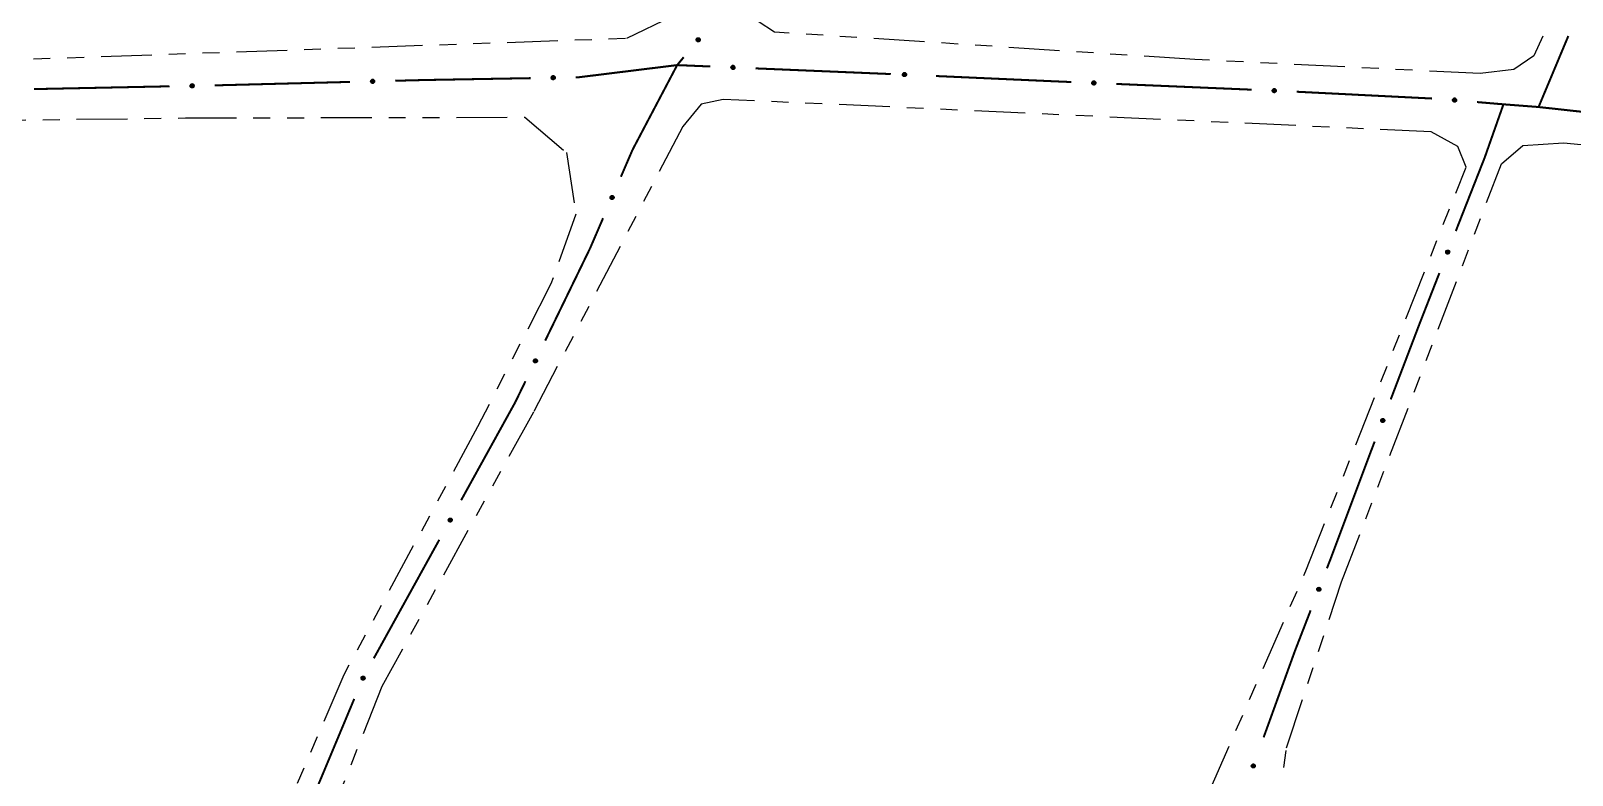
# Model space of a CAD drawing. Extents: x 203665 to 205970, y 4870865 to 4873745.
# Drawn here: x 203977.3 to 204113.9, y 4872410 to 4872476 of the extents above; entities that cross this region are included whole.
import ezdxf

# ---------------------------------------------------------------- set-up
doc = ezdxf.new("R2010")
doc.units = 0
doc.header["$LTSCALE"] = 1.5
doc.header["$MEASUREMENT"] = 0
doc.linetypes.add('TRACO_25', pattern=[8, 3, -1, 1, -1, 1, -1])
doc.layers.add('SV-EIXO-RUA-N-PAV', color=6, linetype='CONTINUOUS')
doc.layers.add('SV-RUA-NAO-PAV', color=7, linetype='CONTINUOUS')

msp = doc.modelspace()

# ---------------------------------------------------------------- linework, layer by layer
at = {"layer": 'SV-EIXO-RUA-N-PAV'}
for points in [[(204036.627494, 4872475.229357), (204036.632852, 4872475.180742), (204036.627516, 4872475.137866), (204036.612772, 4872475.103385), (204036.591798, 4872475.076313), (204036.567222, 4872475.051033), (204036.536821, 4872475.031013), (204036.498157, 4872475.016266), (204036.449428, 4872475.010549), (204036.405864, 4872475.018903), (204036.371286, 4872475.031548), (204036.341798, 4872475.051793), (204036.31764, 4872475.076079), (204036.297888, 4872475.108346), (204036.283327, 4872475.147674), (204036.278764, 4872475.196812), (204036.284284, 4872475.238811), (204036.29942, 4872475.271788), (204036.31996, 4872475.301305), (204036.34536, 4872475.326813), (204036.375316, 4872475.346293), (204036.41494, 4872475.360883), (204036.463498, 4872475.364744), (204036.505451, 4872475.359717), (204036.538631, 4872475.345047), (204036.567236, 4872475.324171), (204036.592891, 4872475.29983), (204036.614288, 4872475.270107), (204036.627494, 4872475.229357)], [(204007.760494, 4872471.396127), (204007.727312, 4872471.360197), (204007.691446, 4872471.336103), (204007.655747, 4872471.324617), (204007.621555, 4872471.322693), (204007.586354, 4872471.324664), (204007.551301, 4872471.334481), (204007.514811, 4872471.353995), (204007.478535, 4872471.387029), (204007.456267, 4872471.425393), (204007.443134, 4872471.459789), (204007.439075, 4872471.495326), (204007.441563, 4872471.529491), (204007.452965, 4872471.565564), (204007.473101, 4872471.602351), (204007.507201, 4872471.638024), (204007.542525, 4872471.661404), (204007.577346, 4872471.671607), (204007.613099, 4872471.675462), (204007.649013, 4872471.673019), (204007.683366, 4872471.663183), (204007.720368, 4872471.642842), (204007.755131, 4872471.608719), (204007.778852, 4872471.573754), (204007.789541, 4872471.539085), (204007.792544, 4872471.503801), (204007.790996, 4872471.46847), (204007.782594, 4872471.432823), (204007.760494, 4872471.396127)], [(204023.756385, 4872471.712294), (204023.722916, 4872471.676631), (204023.686858, 4872471.652825), (204023.651069, 4872471.641626), (204023.616862, 4872471.639975), (204023.581678, 4872471.642228), (204023.546705, 4872471.652326), (204023.510372, 4872471.672132), (204023.474362, 4872471.705456), (204023.452402, 4872471.743996), (204023.439545, 4872471.778496), (204023.435771, 4872471.814065), (204023.438532, 4872471.848209), (204023.450223, 4872471.88419), (204023.470654, 4872471.920814), (204023.505038, 4872471.956212), (204023.540548, 4872471.979309), (204023.57545, 4872471.989233), (204023.611233, 4872471.992801), (204023.647126, 4872471.99007), (204023.681399, 4872471.97996), (204023.718236, 4872471.959323), (204023.752725, 4872471.924922), (204023.776165, 4872471.889768), (204023.786576, 4872471.855015), (204023.789296, 4872471.819708), (204023.787465, 4872471.78439), (204023.778778, 4872471.748812), (204023.756385, 4872471.712294)], [(204039.678342, 4872472.619125), (204039.642813, 4872472.585513), (204039.605404, 4872472.563891), (204039.569013, 4872472.554838), (204039.534769, 4872472.555222), (204039.49978, 4872472.559562), (204039.465469, 4872472.57172), (204039.430377, 4872472.593649), (204039.39641, 4872472.629053), (204039.376779, 4872472.66883), (204039.365994, 4872472.704033), (204039.364339, 4872472.739763), (204039.369124, 4872472.773683), (204039.382932, 4872472.808905), (204039.405502, 4872472.844251), (204039.441929, 4872472.877544), (204039.478748, 4872472.89849), (204039.514178, 4872472.906323), (204039.550109, 4872472.907759), (204039.585777, 4872472.902901), (204039.619389, 4872472.890772), (204039.654935, 4872472.867983), (204039.687319, 4872472.831595), (204039.70863, 4872472.79511), (204039.716958, 4872472.7598), (204039.717576, 4872472.724394), (204039.71365, 4872472.689247), (204039.702864, 4872472.654248), (204039.678342, 4872472.619125)], [(204054.871538, 4872471.982162), (204054.836009, 4872471.94855), (204054.7986, 4872471.926928), (204054.762209, 4872471.917875), (204054.727965, 4872471.918259), (204054.692976, 4872471.922599), (204054.658665, 4872471.934757), (204054.623573, 4872471.956686), (204054.589606, 4872471.99209), (204054.569975, 4872472.031867), (204054.55919, 4872472.067069), (204054.557536, 4872472.1028), (204054.562321, 4872472.136719), (204054.576128, 4872472.171942), (204054.598698, 4872472.207288), (204054.635125, 4872472.240581), (204054.671945, 4872472.261527), (204054.707374, 4872472.26936), (204054.743306, 4872472.270796), (204054.778973, 4872472.265938), (204054.812585, 4872472.253809), (204054.848131, 4872472.23102), (204054.880516, 4872472.194632), (204054.901826, 4872472.158147), (204054.910154, 4872472.122837), (204054.910772, 4872472.087431), (204054.906846, 4872472.052284), (204054.896061, 4872472.017285), (204054.871538, 4872471.982162)], [(203991.76497, 4872470.995824), (203991.731608, 4872470.960061), (203991.695622, 4872470.936147), (203991.659866, 4872470.92484), (203991.625665, 4872470.923087), (203991.590474, 4872470.925235), (203991.555471, 4872470.935228), (203991.519079, 4872470.954924), (203991.482969, 4872470.988139), (203991.460894, 4872471.026614), (203991.447933, 4872471.061075), (203991.444052, 4872471.096633), (203991.446711, 4872471.130785), (203991.458293, 4872471.1668), (203991.478614, 4872471.203485), (203991.512892, 4872471.238987), (203991.548332, 4872471.26219), (203991.583204, 4872471.272219), (203991.618976, 4872471.275894), (203991.654877, 4872471.273271), (203991.68918, 4872471.263264), (203991.72608, 4872471.242738), (203991.760671, 4872471.208441), (203991.784217, 4872471.173357), (203991.794733, 4872471.138636), (203991.797559, 4872471.103337), (203991.795834, 4872471.068014), (203991.787253, 4872471.03241), (203991.76497, 4872470.995824)], [(204071.648553, 4872471.240605), (204071.613008, 4872471.207011), (204071.575588, 4872471.185408), (204071.539193, 4872471.176372), (204071.504949, 4872471.176774), (204071.469962, 4872471.181131), (204071.435657, 4872471.193306), (204071.400576, 4872471.215253), (204071.366627, 4872471.250674), (204071.347016, 4872471.290461), (204071.336248, 4872471.325669), (204071.334611, 4872471.3614), (204071.339413, 4872471.395317), (204071.353238, 4872471.430533), (204071.375826, 4872471.465867), (204071.412269, 4872471.499142), (204071.4491, 4872471.52007), (204071.484533, 4872471.527885), (204071.520465, 4872471.529303), (204071.55613, 4872471.524427), (204071.589736, 4872471.512282), (204071.625271, 4872471.489475), (204071.657637, 4872471.453071), (204071.678929, 4872471.416575), (204071.68724, 4872471.381261), (204071.68784, 4872471.345854), (204071.683897, 4872471.31071), (204071.673094, 4872471.275716), (204071.648553, 4872471.240605)], [(204087.634174, 4872470.562425), (204087.598628, 4872470.528831), (204087.561209, 4872470.507228), (204087.524813, 4872470.498193), (204087.49057, 4872470.498594), (204087.455583, 4872470.502951), (204087.421278, 4872470.515126), (204087.386197, 4872470.537073), (204087.352248, 4872470.572494), (204087.332636, 4872470.612281), (204087.321869, 4872470.647489), (204087.320232, 4872470.68322), (204087.325034, 4872470.717137), (204087.338859, 4872470.752353), (204087.361447, 4872470.787687), (204087.39789, 4872470.820962), (204087.43472, 4872470.84189), (204087.470153, 4872470.849705), (204087.506086, 4872470.851124), (204087.541751, 4872470.846247), (204087.575357, 4872470.834102), (204087.610892, 4872470.811295), (204087.643258, 4872470.774891), (204087.66455, 4872470.738396), (204087.672861, 4872470.703082), (204087.673461, 4872470.667674), (204087.669517, 4872470.63253), (204087.658714, 4872470.597536), (204087.634174, 4872470.562425)], [(204103.606085, 4872469.71232), (204103.569143, 4872469.680267), (204103.53084, 4872469.660273), (204103.494093, 4872469.652792), (204103.459898, 4872469.654649), (204103.425128, 4872469.660488), (204103.391371, 4872469.67411), (204103.357254, 4872469.697527), (204103.32484, 4872469.734359), (204103.306938, 4872469.774943), (204103.297676, 4872469.810577), (204103.297559, 4872469.846345), (204103.303797, 4872469.880028), (204103.319106, 4872469.914624), (204103.343175, 4872469.948967), (204103.380999, 4872469.980663), (204103.418686, 4872470.000007), (204103.454419, 4872470.00631), (204103.490379, 4872470.0062), (204103.525805, 4872469.999813), (204103.558864, 4872469.986251), (204103.593398, 4872469.961955), (204103.624188, 4872469.924208), (204103.64391, 4872469.886841), (204103.650713, 4872469.851205), (204103.649808, 4872469.815805), (204103.644375, 4872469.78086), (204103.632095, 4872469.746357), (204103.606085, 4872469.71232)], [(204028.980032, 4872461.29633), (204028.998754, 4872461.251147), (204029.005605, 4872461.208485), (204029.001078, 4872461.171259), (204028.9885, 4872461.139407), (204028.971962, 4872461.108269), (204028.948362, 4872461.080554), (204028.915355, 4872461.055597), (204028.870162, 4872461.036498), (204028.825999, 4872461.032352), (204028.789265, 4872461.034837), (204028.755296, 4872461.04604), (204028.725316, 4872461.062613), (204028.697339, 4872461.088079), (204028.672373, 4872461.121776), (204028.654268, 4872461.167684), (204028.647838, 4872461.209554), (204028.653163, 4872461.245446), (204028.664642, 4872461.279525), (204028.681907, 4872461.311111), (204028.70523, 4872461.338183), (204028.739202, 4872461.363258), (204028.78475, 4872461.380527), (204028.826437, 4872461.387417), (204028.862394, 4872461.382598), (204028.895691, 4872461.370542), (204028.927123, 4872461.354334), (204028.95597, 4872461.331771), (204028.980032, 4872461.29633)], [(204103.010073, 4872456.4652), (204103.030322, 4872456.42068), (204103.038621, 4872456.378277), (204103.035364, 4872456.340918), (204103.023878, 4872456.308656), (204103.008409, 4872456.276974), (204102.985766, 4872456.248472), (204102.953628, 4872456.222405), (204102.909111, 4872456.201779), (204102.865114, 4872456.196132), (204102.828317, 4872456.197366), (204102.793986, 4872456.207407), (204102.76346, 4872456.222949), (204102.734632, 4872456.247449), (204102.708534, 4872456.280276), (204102.688877, 4872456.325541), (204102.681026, 4872456.367168), (204102.685125, 4872456.40322), (204102.695437, 4872456.43767), (204102.711617, 4872456.469826), (204102.734005, 4872456.497676), (204102.767104, 4872456.523893), (204102.812038, 4872456.542702), (204102.853467, 4872456.551007), (204102.889567, 4872456.547415), (204102.923255, 4872456.536499), (204102.955221, 4872456.52137), (204102.984819, 4872456.499802), (204103.010073, 4872456.4652)], [(204022.194063, 4872446.805072), (204022.210709, 4872446.759083), (204022.215612, 4872446.716155), (204022.209395, 4872446.679173), (204022.19538, 4872446.647926), (204022.177442, 4872446.617573), (204022.152605, 4872446.590962), (204022.118496, 4872446.567532), (204022.07248, 4872446.55051), (204022.028174, 4872446.548379), (204021.991592, 4872446.552534), (204021.958167, 4872446.565272), (204021.928974, 4872446.583192), (204021.902184, 4872446.609905), (204021.878778, 4872446.644703), (204021.862782, 4872446.691388), (204021.858264, 4872446.733507), (204021.865217, 4872446.769119), (204021.878235, 4872446.80264), (204021.89692, 4872446.833408), (204021.921451, 4872446.85939), (204021.95653, 4872446.882893), (204022.002817, 4872446.898071), (204022.044774, 4872446.903056), (204022.080474, 4872446.896606), (204022.113188, 4872446.883046), (204022.14385, 4872446.865425), (204022.17164, 4872446.841571), (204022.194063, 4872446.805072)], [(204097.257551, 4872441.53627), (204097.278187, 4872441.491928), (204097.286856, 4872441.449599), (204097.283925, 4872441.412214), (204097.272721, 4872441.379852), (204097.257529, 4872441.348036), (204097.235135, 4872441.319338), (204097.203226, 4872441.292992), (204097.158891, 4872441.271978), (204097.114945, 4872441.265948), (204097.078138, 4872441.26686), (204097.043721, 4872441.276601), (204097.013061, 4872441.291876), (204096.98402, 4872441.316123), (204096.957636, 4872441.348721), (204096.937585, 4872441.393814), (204096.929371, 4872441.43537), (204096.933156, 4872441.471457), (204096.943167, 4872441.505996), (204096.959066, 4872441.538292), (204096.98121, 4872441.566336), (204097.014079, 4872441.592841), (204097.058847, 4872441.612041), (204097.100202, 4872441.620707), (204097.136332, 4872441.61743), (204097.170114, 4872441.606808), (204097.20221, 4872441.591959), (204097.231996, 4872441.57065), (204097.257551, 4872441.53627)], [(204014.653274, 4872432.691792), (204014.667496, 4872432.644997), (204014.67015, 4872432.60187), (204014.662011, 4872432.565264), (204014.646384, 4872432.534791), (204014.626885, 4872432.505417), (204014.600693, 4872432.480138), (204014.565407, 4872432.458521), (204014.518565, 4872432.443925), (204014.474208, 4872432.44411), (204014.437893, 4872432.450169), (204014.405179, 4872432.464635), (204014.376961, 4872432.484054), (204014.351602, 4872432.51213), (204014.330045, 4872432.548103), (204014.316508, 4872432.595559), (204014.314196, 4872432.637856), (204014.322998, 4872432.673057), (204014.337749, 4872432.705853), (204014.358015, 4872432.735603), (204014.383869, 4872432.760269), (204014.420127, 4872432.781909), (204014.467143, 4872432.794649), (204014.509303, 4872432.797437), (204014.544618, 4872432.789131), (204014.576579, 4872432.773882), (204014.606279, 4872432.754684), (204014.632786, 4872432.729412), (204014.653274, 4872432.691792)], [(204091.597073, 4872426.570523), (204091.617472, 4872426.526072), (204091.625914, 4872426.483697), (204091.622783, 4872426.446327), (204091.611405, 4872426.414027), (204091.596044, 4872426.382292), (204091.573497, 4872426.353714), (204091.541447, 4872426.327539), (204091.497, 4872426.306764), (204091.453022, 4872426.300968), (204091.416221, 4872426.302078), (204091.381857, 4872426.312003), (204091.351278, 4872426.327442), (204091.322368, 4872426.351844), (204091.296159, 4872426.384583), (204091.27635, 4872426.429782), (204091.268358, 4872426.471382), (204091.272336, 4872426.507448), (204091.282532, 4872426.541933), (204091.298604, 4872426.574143), (204091.320898, 4872426.602068), (204091.353908, 4872426.628397), (204091.398779, 4872426.647358), (204091.440179, 4872426.655802), (204091.476291, 4872426.652331), (204091.510015, 4872426.641529), (204091.542032, 4872426.626508), (204091.571703, 4872426.605039), (204091.597073, 4872426.570523)], [(204006.913828, 4872418.701075), (204006.933032, 4872418.656095), (204006.94034, 4872418.613509), (204006.936211, 4872418.576237), (204006.923975, 4872418.544251), (204006.907771, 4872418.512939), (204006.884469, 4872418.484973), (204006.851731, 4872418.459664), (204006.806745, 4872418.440082), (204006.762628, 4872418.435464), (204006.72587, 4872418.437556), (204006.691783, 4872418.448395), (204006.661628, 4872418.464646), (204006.63338, 4872418.489811), (204006.608055, 4872418.523239), (204006.58946, 4872418.56895), (204006.582582, 4872418.610749), (204006.587522, 4872418.646696), (204006.598636, 4872418.680896), (204006.615562, 4872418.712666), (204006.638594, 4872418.739985), (204006.672296, 4872418.765423), (204006.717656, 4872418.783178), (204006.759267, 4872418.790514), (204006.795274, 4872418.78608), (204006.828698, 4872418.77438), (204006.860302, 4872418.75851), (204006.889388, 4872418.736256), (204006.913828, 4872418.701075)], [(204085.781389, 4872410.925359), (204085.805854, 4872410.883009), (204085.818221, 4872410.841609), (204085.818597, 4872410.80411), (204085.810288, 4872410.770887), (204085.797961, 4872410.737856), (204085.778184, 4872410.707295), (204085.748722, 4872410.678239), (204085.706411, 4872410.653399), (204085.663168, 4872410.643517), (204085.626425, 4872410.641182), (204085.591283, 4872410.64785), (204085.559395, 4872410.660364), (204085.52833, 4872410.681956), (204085.499175, 4872410.712101), (204085.475227, 4872410.75525), (204085.463382, 4872410.795921), (204085.46397, 4872410.832201), (204085.470898, 4872410.867488), (204085.483888, 4872410.90106), (204085.503474, 4872410.930946), (204085.533878, 4872410.960246), (204085.576779, 4872410.983318), (204085.617209, 4872410.995596), (204085.653487, 4872410.995517), (204085.688074, 4872410.987914), (204085.721354, 4872410.975953), (204085.752902, 4872410.957352), (204085.781389, 4872410.925359)]]:
    msp.add_lwpolyline(points, close=True, dxfattribs=at)
for points in [[(204036.375316, 4872475.346293), (204036.278764, 4872475.196812)], [(204036.41494, 4872475.360883), (204036.283327, 4872475.147674)], [(204036.34536, 4872475.326813), (204036.284284, 4872475.238811)], [(204036.358066, 4872475.332801), (204036.285229, 4872475.223072)], [(204036.393459, 4872475.347826), (204036.285624, 4872475.178522)], [(204036.437955, 4872475.358878), (204036.29215, 4872475.130684)], [(204036.463498, 4872475.364744), (204036.297888, 4872475.108346)], [(204036.482321, 4872475.361194), (204036.309965, 4872475.096528)], [(204036.505451, 4872475.359717), (204036.31764, 4872475.076079)], [(204036.519239, 4872475.350194), (204036.331253, 4872475.066583)], [(204036.538631, 4872475.345047), (204036.341798, 4872475.051793)], [(204036.550947, 4872475.33288), (204036.355645, 4872475.04469)], [(204036.567236, 4872475.324171), (204036.371286, 4872475.031548)], [(204036.578498, 4872475.308382), (204036.393116, 4872475.027928)], [(204036.592891, 4872475.29983), (204036.405864, 4872475.018903)], [(204036.60047, 4872475.28141), (204036.430903, 4872475.017981)], [(204036.614288, 4872475.270107), (204036.449428, 4872475.010549)], [(204036.618969, 4872475.250228), (204036.474584, 4872475.017324)], [(204036.627494, 4872475.229357), (204036.498157, 4872475.016266)], [(204036.629336, 4872475.202758), (204036.52187, 4872475.029612)], [(204036.632852, 4872475.180742), (204036.536821, 4872475.031013)], [(204036.629915, 4872475.156287), (204036.556894, 4872475.048479)], [(204036.627516, 4872475.137866), (204036.567222, 4872475.051033)], [(204007.778852, 4872471.573754), (204007.441563, 4872471.529491)], [(204007.780708, 4872471.5571), (204007.443323, 4872471.512987)], [(204007.764796, 4872471.592182), (204007.451965, 4872471.548697)], [(204007.755131, 4872471.608719), (204007.452965, 4872471.565564)], [(204007.73395, 4872471.624153), (204007.466063, 4872471.584547)], [(204007.720368, 4872471.642842), (204007.473101, 4872471.602351)], [(204007.696422, 4872471.650493), (204007.497895, 4872471.62085)], [(204007.683366, 4872471.663183), (204007.507201, 4872471.638024)], [(204007.661867, 4872471.667355), (204007.531264, 4872471.650367)], [(204007.649013, 4872471.673019), (204007.542525, 4872471.661404)], [(204023.786576, 4872471.855015), (204023.435771, 4872471.814065)], [(204023.776165, 4872471.889768), (204023.438532, 4872471.848209)], [(204023.785331, 4872471.837747), (204023.43937, 4872471.798924)], [(204023.789296, 4872471.819708), (204023.439545, 4872471.778496)], [(204023.777887, 4872471.8731), (204023.44016, 4872471.831692)], [(204023.762258, 4872471.908309), (204023.449088, 4872471.867331)], [(204023.752725, 4872471.924922), (204023.450223, 4872471.88419)], [(204023.784613, 4872471.800887), (204023.450979, 4872471.759551)], [(204023.787465, 4872471.78439), (204023.452402, 4872471.743996)], [(204023.731668, 4872471.940526), (204023.463473, 4872471.903067)], [(204023.77839, 4872471.76666), (204023.467973, 4872471.724366)], [(204023.718236, 4872471.959323), (204023.470654, 4872471.920814)], [(204023.778778, 4872471.748812), (204023.474362, 4872471.705456)], [(204023.694353, 4872471.967166), (204023.495594, 4872471.939113)], [(204023.76671, 4872471.732336), (204023.495858, 4872471.690737)], [(204023.681399, 4872471.97996), (204023.505038, 4872471.956212)], [(204023.756385, 4872471.712294), (204023.510372, 4872471.672132)], [(204023.659934, 4872471.984303), (204023.529199, 4872471.968362)], [(204023.737365, 4872471.693609), (204023.535925, 4872471.66278)], [(204023.647126, 4872471.99007), (204023.540548, 4872471.979309)], [(204023.722916, 4872471.676631), (204023.546705, 4872471.652326)], [(204023.702419, 4872471.662972), (204023.573025, 4872471.648419)], [(204023.686858, 4872471.652825), (204023.581678, 4872471.642228)], [(204039.716958, 4872472.7598), (204039.364339, 4872472.739763)], [(204039.717576, 4872472.724394), (204039.365994, 4872472.704033)], [(204039.714689, 4872472.742637), (204039.367033, 4872472.724435)], [(204039.70863, 4872472.79511), (204039.369124, 4872472.773683)], [(204039.709359, 4872472.778369), (204039.369768, 4872472.757098)], [(204039.711783, 4872472.705884), (204039.376282, 4872472.684441)], [(204039.71365, 4872472.689247), (204039.376779, 4872472.66883)], [(204039.695848, 4872472.814444), (204039.380797, 4872472.792144)], [(204039.687319, 4872472.831595), (204039.382932, 4872472.808905)], [(204039.703537, 4872472.672087), (204039.391156, 4872472.648309)], [(204039.702864, 4872472.654248), (204039.39641, 4872472.629053)], [(204039.667227, 4872472.848422), (204039.39728, 4872472.826962)], [(204039.654935, 4872472.867983), (204039.405502, 4872472.844251)], [(204039.689838, 4872472.638518), (204039.416994, 4872472.613083)], [(204039.678342, 4872472.619125), (204039.430377, 4872472.593649)], [(204039.63156, 4872472.877231), (204039.431486, 4872472.861036)], [(204039.619389, 4872472.890772), (204039.441929, 4872472.877544)], [(204039.658245, 4872472.601603), (204039.45533, 4872472.582795)], [(204039.642813, 4872472.585513), (204039.465469, 4872472.57172)], [(204039.59822, 4872472.896383), (204039.466769, 4872472.888237)], [(204039.585777, 4872472.902901), (204039.478748, 4872472.89849)], [(204039.621541, 4872472.573096), (204039.491511, 4872472.566256)], [(204039.605404, 4872472.563891), (204039.49978, 4872472.559562)], [(204054.910154, 4872472.122837), (204054.557536, 4872472.1028)], [(204054.910772, 4872472.087431), (204054.55919, 4872472.067069)], [(204054.907886, 4872472.105674), (204054.560229, 4872472.087472)], [(204054.901826, 4872472.158147), (204054.562321, 4872472.136719)], [(204054.902555, 4872472.141406), (204054.562964, 4872472.120135)], [(204054.904979, 4872472.068921), (204054.569478, 4872472.047478)], [(204054.906846, 4872472.052284), (204054.569975, 4872472.031867)], [(204054.889044, 4872472.177481), (204054.573994, 4872472.155181)], [(204054.880516, 4872472.194632), (204054.576128, 4872472.171942)], [(204054.896733, 4872472.035124), (204054.584352, 4872472.011346)], [(204054.896061, 4872472.017285), (204054.589606, 4872471.99209)], [(204054.860423, 4872472.211459), (204054.590476, 4872472.189999)], [(204054.848131, 4872472.23102), (204054.598698, 4872472.207288)], [(204054.883035, 4872472.001555), (204054.61019, 4872471.97612)], [(204054.871538, 4872471.982162), (204054.623573, 4872471.956686)], [(204054.824756, 4872472.240268), (204054.624682, 4872472.224073)], [(204054.812585, 4872472.253809), (204054.635125, 4872472.240581)], [(204054.851441, 4872471.96464), (204054.648526, 4872471.945832)], [(204054.836009, 4872471.94855), (204054.658665, 4872471.934757)], [(204054.791416, 4872472.25942), (204054.659966, 4872472.251274)], [(204054.778973, 4872472.265938), (204054.671945, 4872472.261527)], [(204054.814737, 4872471.936133), (204054.684707, 4872471.929292)], [(204054.7986, 4872471.926928), (204054.692976, 4872471.922599)], [(203991.794733, 4872471.138636), (203991.444052, 4872471.096633)], [(203991.784217, 4872471.173357), (203991.446711, 4872471.130785)], [(203991.793539, 4872471.121364), (203991.447697, 4872471.081502)], [(203991.797559, 4872471.103337), (203991.447933, 4872471.061075)], [(203991.785989, 4872471.156694), (203991.448388, 4872471.114272)], [(203991.770254, 4872471.191856), (203991.457209, 4872471.149938)], [(203991.760671, 4872471.208441), (203991.458293, 4872471.1668)], [(203991.792932, 4872471.084502), (203991.459423, 4872471.042164)], [(203991.795834, 4872471.068014), (203991.460894, 4872471.026614)], [(203991.739568, 4872471.223981), (203991.471487, 4872471.185717)], [(203991.786812, 4872471.050256), (203991.476523, 4872471.00703)], [(203991.72608, 4872471.242738), (203991.478614, 4872471.203485)], [(203991.787253, 4872471.03241), (203991.482969, 4872470.988139)], [(203991.702173, 4872471.250509), (203991.503499, 4872471.22186)], [(203991.775234, 4872471.015898), (203991.504509, 4872470.973485)], [(203991.68918, 4872471.263264), (203991.512892, 4872471.238987)], [(203991.76497, 4872470.995824), (203991.519079, 4872470.954924)], [(203991.667703, 4872471.267543), (203991.537017, 4872471.25121)], [(203991.746006, 4872470.977083), (203991.54466, 4872470.945649)], [(203991.654877, 4872471.273271), (203991.548332, 4872471.26219)], [(203991.731608, 4872470.960061), (203991.555471, 4872470.935228)], [(203991.711153, 4872470.946341), (203991.581803, 4872470.931399)], [(203991.695622, 4872470.936147), (203991.590474, 4872470.925235)], [(204007.789541, 4872471.539085), (204007.439075, 4872471.495326)], [(204007.788434, 4872471.521808), (204007.442796, 4872471.480215)], [(204007.792544, 4872471.503801), (204007.443134, 4872471.459789)], [(204007.788012, 4872471.484943), (204007.454719, 4872471.440935)], [(204007.790996, 4872471.46847), (204007.456267, 4872471.425393)], [(204007.782063, 4872471.450667), (204007.471995, 4872471.405888)], [(204007.782594, 4872471.432823), (204007.478535, 4872471.387029)], [(204007.770658, 4872471.416251), (204007.500148, 4872471.372483)], [(204007.760494, 4872471.396127), (204007.514811, 4872471.353995)], [(204007.741624, 4872471.37729), (204007.540438, 4872471.344848)], [(204007.727312, 4872471.360197), (204007.551301, 4872471.334481)], [(204007.706925, 4872471.346374), (204007.577652, 4872471.330785)], [(204007.691446, 4872471.336103), (204007.586354, 4872471.324664)], [(204071.68724, 4872471.381261), (204071.334611, 4872471.3614)], [(204071.68784, 4872471.345854), (204071.336248, 4872471.325669)], [(204071.684963, 4872471.364099), (204071.337297, 4872471.34607)], [(204071.678929, 4872471.416575), (204071.339413, 4872471.395317)], [(204071.67965, 4872471.399834), (204071.340049, 4872471.378732)], [(204071.682038, 4872471.327348), (204071.346526, 4872471.306072)], [(204071.683897, 4872471.31071), (204071.347016, 4872471.290461)], [(204071.666157, 4872471.435916), (204071.351096, 4872471.413773)], [(204071.657637, 4872471.453071), (204071.353238, 4872471.430533)], [(204071.673775, 4872471.293555), (204071.361382, 4872471.269932)], [(204071.673094, 4872471.275716), (204071.366627, 4872471.250674)], [(204071.637553, 4872471.469907), (204071.367596, 4872471.448582)], [(204071.625271, 4872471.489475), (204071.375826, 4872471.465867)], [(204071.66006, 4872471.259993), (204071.387202, 4872471.234693)], [(204071.648553, 4872471.240605), (204071.400576, 4872471.215253)], [(204071.601901, 4872471.498735), (204071.401818, 4872471.48264)], [(204071.589736, 4872471.512282), (204071.412269, 4872471.499142)], [(204071.628448, 4872471.223093), (204071.425523, 4872471.204387)], [(204071.613008, 4872471.207011), (204071.435657, 4872471.193306)], [(204071.56857, 4872471.517904), (204071.437115, 4872471.509823)], [(204071.55613, 4872471.524427), (204071.4491, 4872471.52007)], [(204071.59173, 4872471.194604), (204071.461696, 4872471.187829)], [(204071.575588, 4872471.185408), (204071.469962, 4872471.181131)], [(204087.672861, 4872470.703082), (204087.320232, 4872470.68322)], [(204087.673461, 4872470.667674), (204087.321869, 4872470.647489)], [(204087.670583, 4872470.685919), (204087.322918, 4872470.667891)], [(204087.66455, 4872470.738396), (204087.325034, 4872470.717137)], [(204087.665271, 4872470.721654), (204087.32567, 4872470.700552)], [(204087.667659, 4872470.649168), (204087.332147, 4872470.627892)], [(204087.669517, 4872470.63253), (204087.332636, 4872470.612281)], [(204087.651778, 4872470.757736), (204087.336716, 4872470.735593)], [(204087.643258, 4872470.774891), (204087.338859, 4872470.752353)], [(204087.659396, 4872470.615375), (204087.347003, 4872470.591753)], [(204087.658714, 4872470.597536), (204087.352248, 4872470.572494)], [(204087.623174, 4872470.791727), (204087.353216, 4872470.770402)], [(204087.610892, 4872470.811295), (204087.361447, 4872470.787687)], [(204087.645681, 4872470.581813), (204087.372823, 4872470.556513)], [(204087.634174, 4872470.562425), (204087.386197, 4872470.537073)], [(204087.587522, 4872470.820555), (204087.387439, 4872470.80446)], [(204087.575357, 4872470.834102), (204087.39789, 4872470.820962)], [(204087.614069, 4872470.544913), (204087.411144, 4872470.526207)], [(204087.598628, 4872470.528831), (204087.421278, 4872470.515126)], [(204087.554191, 4872470.839724), (204087.422736, 4872470.831643)], [(204087.541751, 4872470.846247), (204087.43472, 4872470.84189)], [(204087.57735, 4872470.516424), (204087.447317, 4872470.509649)], [(204087.561209, 4872470.507228), (204087.455583, 4872470.502951)], [(204103.650713, 4872469.851205), (204103.297559, 4872469.846345)], [(204103.649808, 4872469.815805), (204103.297676, 4872469.810577)], [(204103.647708, 4872469.834155), (204103.299591, 4872469.830916)], [(204103.643919, 4872469.870084), (204103.303728, 4872469.86343)], [(204103.64391, 4872469.886841), (204103.303797, 4872469.880028)], [(204103.644375, 4872469.78086), (204103.306938, 4872469.774943)], [(204103.643224, 4872469.797562), (204103.307112, 4872469.790561)], [(204103.631972, 4872469.906706), (204103.316253, 4872469.89797)], [(204103.624188, 4872469.924208), (204103.319106, 4872469.914624)], [(204103.633534, 4872469.76415), (204103.320419, 4872469.753823)], [(204103.632095, 4872469.746357), (204103.32484, 4872469.734359)], [(204103.604837, 4872469.941883), (204103.334218, 4872469.932047)], [(204103.593398, 4872469.961955), (204103.343175, 4872469.948967)], [(204103.618404, 4872469.731201), (204103.344718, 4872469.717518)], [(204103.606085, 4872469.71232), (204103.357254, 4872469.697527)], [(204103.570442, 4872469.972199), (204103.369857, 4872469.96462)], [(204103.558864, 4872469.986251), (204103.380999, 4872469.980663)], [(204103.585253, 4872469.695678), (204103.381717, 4872469.685611)], [(204103.569143, 4872469.680267), (204103.391371, 4872469.67411)], [(204103.537956, 4872469.992767), (204103.406277, 4872469.990279)], [(204103.547358, 4872469.668775), (204103.417154, 4872469.667531)], [(204103.525805, 4872469.999813), (204103.418686, 4872470.000007)], [(204103.53084, 4872469.660273), (204103.425128, 4872469.660488)], [(204028.681907, 4872461.311111), (204028.647838, 4872461.209554)], [(204028.692435, 4872461.32041), (204028.653142, 4872461.194705)], [(204028.70523, 4872461.338183), (204028.654268, 4872461.167684)], [(204028.722222, 4872461.344722), (204028.665963, 4872461.152038)], [(204028.739202, 4872461.363258), (204028.672373, 4872461.121776)], [(204028.761862, 4872461.367761), (204028.68559, 4872461.107926)], [(204028.78475, 4872461.380527), (204028.697339, 4872461.088079)], [(204028.803815, 4872461.382375), (204028.712235, 4872461.080105)], [(204028.826437, 4872461.387417), (204028.725316, 4872461.062613)], [(204028.842336, 4872461.382125), (204028.741039, 4872461.057297)], [(204028.862394, 4872461.382598), (204028.755296, 4872461.04604)], [(204028.877618, 4872461.374355), (204028.770576, 4872461.043087)], [(204028.895691, 4872461.370542), (204028.789265, 4872461.034837)], [(204028.910915, 4872461.358526), (204028.811238, 4872461.037458)], [(204028.927123, 4872461.354334), (204028.825999, 4872461.032352)], [(204028.939545, 4872461.338764), (204028.850299, 4872461.03846)], [(204028.95597, 4872461.331771), (204028.870162, 4872461.036498)], [(204028.966017, 4872461.31399), (204028.892425, 4872461.050028)], [(204028.980032, 4872461.29633), (204028.915355, 4872461.055597)], [(204028.98923, 4872461.271304), (204028.934398, 4872461.075034)], [(204028.998754, 4872461.251147), (204028.948362, 4872461.080554)], [(204029.002764, 4872461.226844), (204028.962758, 4872461.102932)], [(204029.005605, 4872461.208485), (204028.971962, 4872461.108269)], [(204102.789598, 4872456.529165), (204102.722215, 4872456.266884)], [(204102.812038, 4872456.542702), (204102.734632, 4872456.247449)], [(204102.831029, 4872456.545198), (204102.749791, 4872456.239986)], [(204102.853467, 4872456.551007), (204102.76346, 4872456.222949)], [(204102.869537, 4872456.546259), (204102.779355, 4872456.218171)], [(204102.889567, 4872456.547415), (204102.793986, 4872456.207407)], [(204102.905063, 4872456.539694), (204102.809358, 4872456.204975)], [(204102.923255, 4872456.536499), (204102.828317, 4872456.197366)], [(204102.711617, 4872456.469826), (204102.681026, 4872456.367168)], [(204102.721823, 4872456.479477), (204102.686832, 4872456.352508)], [(204102.734005, 4872456.497676), (204102.688877, 4872456.325541)], [(204102.750766, 4872456.504789), (204102.701098, 4872456.310303)], [(204102.767104, 4872456.523893), (204102.708534, 4872456.280276)], [(204102.938879, 4872456.525008), (204102.850188, 4872456.200733)], [(204102.955221, 4872456.52137), (204102.865114, 4872456.196132)], [(204102.968166, 4872456.506232), (204102.889192, 4872456.203064)], [(204102.984819, 4872456.499802), (204102.909111, 4872456.201779)], [(204102.995465, 4872456.482373), (204102.9309, 4872456.21606)], [(204103.010073, 4872456.4652), (204102.953628, 4872456.222405)], [(204103.020117, 4872456.440502), (204102.971997, 4872456.24248)], [(204103.030322, 4872456.42068), (204102.985766, 4872456.248472)], [(204103.035157, 4872456.396529), (204102.999392, 4872456.271327)], [(204103.038621, 4872456.378277), (204103.008409, 4872456.276974)], [(204021.89692, 4872446.833408), (204021.858264, 4872446.733507)], [(204021.921451, 4872446.85939), (204021.862782, 4872446.691388)], [(204021.907861, 4872446.842218), (204021.862887, 4872446.718432)], [(204021.938724, 4872446.865149), (204021.873753, 4872446.675226)], [(204021.95653, 4872446.882893), (204021.878778, 4872446.644703)], [(204021.979371, 4872446.88636), (204021.891351, 4872446.630266)], [(204022.002817, 4872446.898071), (204021.902184, 4872446.609905)], [(204022.021946, 4872446.89905), (204021.916702, 4872446.601261)], [(204022.044774, 4872446.903056), (204021.928974, 4872446.583192)], [(204022.060416, 4872446.897046), (204021.944438, 4872446.577165)], [(204022.080474, 4872446.896606), (204021.958167, 4872446.565272)], [(204022.095308, 4872446.887678), (204021.973298, 4872446.561626)], [(204022.113188, 4872446.883046), (204021.991592, 4872446.552534)], [(204022.127849, 4872446.87035), (204022.013661, 4872446.554151)], [(204022.14385, 4872446.865425), (204022.028174, 4872446.548379)], [(204022.155551, 4872446.849305), (204022.052727, 4872446.553375)], [(204022.17164, 4872446.841571), (204022.07248, 4872446.55051)], [(204022.180867, 4872446.823351), (204022.095336, 4872446.563013)], [(204022.194063, 4872446.805072), (204022.118496, 4872446.567532)], [(204022.202113, 4872446.779653), (204022.138404, 4872446.586083)], [(204022.210709, 4872446.759083), (204022.152605, 4872446.590962)], [(204022.213609, 4872446.734624), (204022.168005, 4872446.612661)], [(204022.215612, 4872446.716155), (204022.177442, 4872446.617573)], [(204096.959066, 4872441.538292), (204096.929371, 4872441.43537)], [(204096.969187, 4872441.548032), (204096.935305, 4872441.420762)], [(204096.98121, 4872441.566336), (204096.937585, 4872441.393814)], [(204096.997908, 4872441.573595), (204096.949939, 4872441.378682)], [(204097.014079, 4872441.592841), (204096.957636, 4872441.348721)], [(204097.036526, 4872441.598308), (204096.971434, 4872441.335449)], [(204097.058847, 4872441.612041), (204096.98402, 4872441.316123)], [(204097.077816, 4872441.614703), (204096.999244, 4872441.308793)], [(204097.100202, 4872441.620707), (204097.013061, 4872441.291876)], [(204097.116313, 4872441.616099), (204097.028997, 4872441.287237)], [(204097.136332, 4872441.61743), (204097.043721, 4872441.276601)], [(204097.151895, 4872441.609845), (204097.059114, 4872441.274304)], [(204097.170114, 4872441.606808), (204097.078138, 4872441.26686)], [(204097.185838, 4872441.595454), (204097.099979, 4872441.270418)], [(204097.20221, 4872441.591959), (204097.114945, 4872441.265948)], [(204097.215287, 4872441.576935), (204097.138961, 4872441.273089)], [(204097.231996, 4872441.57065), (204097.158891, 4872441.271978)], [(204097.242793, 4872441.553314), (204097.180555, 4872441.286448)], [(204097.257551, 4872441.53627), (204097.203226, 4872441.292992)], [(204097.26781, 4872441.51166), (204097.22142, 4872441.313226)], [(204097.278187, 4872441.491928), (204097.235135, 4872441.319338)], [(204097.283233, 4872441.46782), (204097.248562, 4872441.342311)], [(204097.286856, 4872441.449599), (204097.257529, 4872441.348036)], [(204014.358015, 4872432.735603), (204014.314196, 4872432.637856)], [(204014.383869, 4872432.760269), (204014.316508, 4872432.595559)], [(204014.3694, 4872432.74383), (204014.318025, 4872432.622561)], [(204014.401419, 4872432.765118), (204014.32662, 4872432.578846)], [(204014.420127, 4872432.781909), (204014.330045, 4872432.548103)], [(204014.443118, 4872432.784178), (204014.341847, 4872432.533029)], [(204014.467143, 4872432.794649), (204014.351602, 4872432.51213)], [(204014.486297, 4872432.794627), (204014.365649, 4872432.50274)], [(204014.509303, 4872432.797437), (204014.376961, 4872432.484054)], [(204014.52461, 4872432.790618), (204014.39209, 4872432.477229)], [(204014.544618, 4872432.789131), (204014.405179, 4872432.464635)], [(204014.558965, 4872432.779441), (204014.420098, 4872432.460204)], [(204014.576579, 4872432.773882), (204014.437893, 4872432.450169)], [(204014.590558, 4872432.760438), (204014.460016, 4872432.450632)], [(204014.606279, 4872432.754684), (204014.474208, 4872432.44411)], [(204014.617123, 4872432.737975), (204014.498988, 4872432.447817)], [(204014.632786, 4872432.729412), (204014.518565, 4872432.443925)], [(204014.641049, 4872432.710735), (204014.542043, 4872432.455218)], [(204014.653274, 4872432.691792), (204014.565407, 4872432.458521)], [(204014.659985, 4872432.665987), (204014.586256, 4872432.476007)], [(204014.667496, 4872432.644997), (204014.600693, 4872432.480138)], [(204014.669115, 4872432.620419), (204014.617204, 4872432.501004)], [(204014.67015, 4872432.60187), (204014.626885, 4872432.505417)], [(204091.298604, 4872426.574143), (204091.268358, 4872426.471382)], [(204091.308777, 4872426.583829), (204091.274214, 4872426.456742)], [(204091.320898, 4872426.602068), (204091.27635, 4872426.429782)], [(204091.337634, 4872426.609238), (204091.288622, 4872426.414585)], [(204091.353908, 4872426.628397), (204091.296159, 4872426.384583)], [(204091.376384, 4872426.633744), (204091.309885, 4872426.371238)], [(204091.398779, 4872426.647358), (204091.322368, 4872426.351844)], [(204091.417761, 4872426.649917), (204091.337552, 4872426.344433)], [(204091.440179, 4872426.655802), (204091.351278, 4872426.327442)], [(204091.456265, 4872426.651108), (204091.367189, 4872426.322718)], [(204091.476291, 4872426.652331), (204091.381857, 4872426.312003)], [(204091.491813, 4872426.644663), (204091.397237, 4872426.309624)], [(204091.510015, 4872426.641529), (204091.416221, 4872426.302078)], [(204091.525678, 4872426.630091), (204091.43808, 4872426.305519)], [(204091.542032, 4872426.626508), (204091.453022, 4872426.300968)], [(204091.555028, 4872426.611414), (204091.477077, 4872426.307982)], [(204091.571703, 4872426.605039), (204091.497, 4872426.306764)], [(204091.582408, 4872426.587646), (204091.518741, 4872426.321117)], [(204091.597073, 4872426.570523), (204091.541447, 4872426.327539)], [(204091.607201, 4872426.545859), (204091.559749, 4872426.347676)], [(204091.617472, 4872426.526072), (204091.573497, 4872426.353714)], [(204091.622389, 4872426.501937), (204091.587046, 4872426.376615)], [(204091.625914, 4872426.483697), (204091.596044, 4872426.382292)], [(204006.615562, 4872418.712666), (204006.582582, 4872418.610749)], [(204006.62599, 4872418.722076), (204006.588045, 4872418.595958)], [(204006.638594, 4872418.739985), (204006.58946, 4872418.56895)], [(204006.655515, 4872418.746705), (204006.601322, 4872418.553431)], [(204006.672296, 4872418.765423), (204006.608055, 4872418.523239)], [(204006.694906, 4872418.770168), (204006.62142, 4872418.509531)], [(204006.717656, 4872418.783178), (204006.63338, 4872418.489811)], [(204006.7367, 4872418.78523), (204006.648361, 4872418.481997)], [(204006.759267, 4872418.790514), (204006.661628, 4872418.464646)], [(204006.775222, 4872418.785392), (204006.677407, 4872418.459498)], [(204006.795274, 4872418.78608), (204006.691783, 4872418.448395)], [(204006.810586, 4872418.778), (204006.707094, 4872418.445606)], [(204006.828698, 4872418.77438), (204006.72587, 4872418.437556)], [(204006.844049, 4872418.762528), (204006.747814, 4872418.440412)], [(204006.860302, 4872418.75851), (204006.762628, 4872418.435464)], [(204006.87289, 4872418.743074), (204006.786862, 4872418.441832)], [(204006.889388, 4872418.736256), (204006.806745, 4872418.440082)], [(204006.899625, 4872418.718584), (204006.828862, 4872418.45385)], [(204006.913828, 4872418.701075), (204006.851731, 4872418.459664)], [(204006.923293, 4872418.676149), (204006.870565, 4872418.479304)], [(204006.933032, 4872418.656095), (204006.884469, 4872418.484973)], [(204006.937303, 4872418.631837), (204006.898625, 4872418.507504)], [(204006.94034, 4872418.613509), (204006.907771, 4872418.512939)], [(204085.483888, 4872410.90106), (204085.463382, 4872410.795921)], [(204085.493111, 4872410.911654), (204085.47058, 4872410.781893)], [(204085.503474, 4872410.930946), (204085.475227, 4872410.75525)], [(204085.519466, 4872410.93965), (204085.488866, 4872410.741267)], [(204085.533878, 4872410.960246), (204085.499175, 4872410.712101)], [(204085.555755, 4872410.967671), (204085.514089, 4872410.700097)], [(204085.576779, 4872410.983318), (204085.52833, 4872410.681956)], [(204085.595439, 4872410.987642), (204085.54414, 4872410.675996)], [(204085.617209, 4872410.995596), (204085.559395, 4872410.660364)], [(204085.633663, 4872410.992427), (204085.575678, 4872410.657148)], [(204085.653487, 4872410.995517), (204085.591283, 4872410.64785)], [(204085.669658, 4872410.989333), (204085.606818, 4872410.646919)], [(204085.688074, 4872410.987914), (204085.626425, 4872410.641182)], [(204085.704737, 4872410.977991), (204085.647867, 4872410.646651)], [(204085.721354, 4872410.975953), (204085.663168, 4872410.643517)], [(204085.735705, 4872410.962139), (204085.686462, 4872410.652749)], [(204085.752902, 4872410.957352), (204085.706411, 4872410.653399)], [(204085.765186, 4872410.941036), (204085.726716, 4872410.669722)], [(204085.781389, 4872410.925359), (204085.748722, 4872410.678239)], [(204085.793778, 4872410.901749), (204085.765061, 4872410.699998)], [(204085.805854, 4872410.883009), (204085.778184, 4872410.707295)], [(204085.813005, 4872410.859439), (204085.789533, 4872410.731362)], [(204085.818221, 4872410.841609), (204085.797961, 4872410.737856)]]:
    msp.add_lwpolyline(points, dxfattribs=at)
at = {"layer": 'SV-EIXO-RUA-N-PAV', "const_width": 0.18}
for points in [[(204113.550894, 4872475.522062), (204111.233807, 4872469.987524)], [(204034.597957, 4872472.942291), (204026.604585, 4872471.954142)], [(204034.597957, 4872472.942291), (204030.828397, 4872465.786515)], [(204035.178379, 4872473.645832), (204034.597957, 4872472.942291)], [(204035.542909, 4872472.902677), (204034.597957, 4872472.942291)], [(204037.541154, 4872472.818902), (204035.542909, 4872472.902677)], [(204012.191865, 4872471.619506), (204009.613395, 4872471.553602)], [(204012.612488, 4872471.62688), (204012.191865, 4872471.619506)], [(204021.611104, 4872471.784754), (204012.612488, 4872471.62688)], [(204025.833618, 4872471.858835), (204025.610488, 4872471.85492)], [(204026.604585, 4872471.954142), (204025.833618, 4872471.858835)], [(204053.527111, 4872472.148703), (204041.537643, 4872472.651352)], [(204068.135019, 4872471.499841), (204057.523273, 4872471.973582)], [(204068.512364, 4872471.483835), (204068.135019, 4872471.499841)], [(204069.511465, 4872471.441449), (204068.512364, 4872471.483835)], [(203989.619481, 4872471.061842), (203977.622013, 4872470.815316)], [(204005.614701, 4872471.451398), (203993.618619, 4872471.144786)], [(204085.497086, 4872470.763269), (204073.50787, 4872471.271904)], [(204101.477813, 4872469.979438), (204089.492911, 4872470.581192)], [(204107.803801, 4872469.465545), (204105.465052, 4872469.664588)], [(204107.803801, 4872469.465545), (204106.143334, 4872464.749312)], [(204108.454675, 4872469.415479), (204107.803801, 4872469.465545)], [(204110.915078, 4872469.226216), (204108.454675, 4872469.415479)], [(204111.233807, 4872469.987524), (204110.915078, 4872469.226216)], [(204111.444229, 4872469.168139), (204110.915078, 4872469.226216)], [(204117.408413, 4872468.513533), (204111.444229, 4872469.168139)], [(204030.641909, 4872465.432503), (204029.613337, 4872463.044747)], [(204030.828397, 4872465.786515), (204030.641909, 4872465.432503)], [(204106.141914, 4872464.745282), (204103.948259, 4872459.165262)], [(204106.143334, 4872464.749312), (204106.141914, 4872464.745282)], [(204028.030841, 4872459.371097), (204027.239594, 4872457.534272)], [(204103.816983, 4872458.831335), (204103.583501, 4872458.23416)], [(204103.948259, 4872459.165262), (204103.816983, 4872458.831335)], [(204026.887015, 4872456.715786), (204022.906298, 4872448.52285)], [(204027.239594, 4872457.534272), (204026.887015, 4872456.715786)], [(204102.12696, 4872454.508776), (204100.670419, 4872450.783392)], [(204100.360255, 4872449.990087), (204097.815523, 4872443.310166)], [(204100.670419, 4872450.783392), (204100.360255, 4872449.990087)], [(204021.158223, 4872444.92504), (204020.284186, 4872443.126136)], [(204020.247666, 4872443.050973), (204015.454223, 4872434.370041)], [(204020.284186, 4872443.126136), (204020.247666, 4872443.050973)], [(204096.105819, 4872438.822194), (204092.525274, 4872429.274072)], [(204096.391542, 4872439.572215), (204096.105819, 4872438.822194)], [(204013.520688, 4872430.868406), (204007.720083, 4872420.363503)], [(204092.516139, 4872429.249714), (204092.164536, 4872428.341406)], [(204092.525274, 4872429.274072), (204092.516139, 4872429.249714)], [(204090.72056, 4872424.611134), (204089.637577, 4872421.813429)], [(204089.325313, 4872421.006746), (204086.556097, 4872413.357598)], [(204089.637577, 4872421.813429), (204089.325313, 4872421.006746)], [(204005.985293, 4872416.765796), (204002.51333, 4872408.462455)]]:
    msp.add_lwpolyline(points, dxfattribs=at)
at = {"layer": 'SV-RUA-NAO-PAV', "linetype": 'TRACO_25'}
msp.add_polyline3d([(203784.607573, 4872472.554388, 9.747979), (203784.858574, 4872469.914053, 9.757918), (203786.448656, 4872469.533899, 9.807614), (203854.67496, 4872472.069569, 9.668467), (203929.691614, 4872472.984582, 9.091999), (203971.559828, 4872473.281773, 9.569076), (204030.136705, 4872475.328039, 9.022426), (204035.205576, 4872477.747987, 9.042303), (204037.964443, 4872480.418121, 9.131756), (204051.582636, 4872509.830741, 9.459745), (204062.75172, 4872537.173278, 9.9567), (204064.099196, 4872543.623964, 10.036213), (204062.437696, 4872547.71457, 10.066031), (204058.066847, 4872550.385189, 10.115726), (204023.66796, 4872551.067608, 10.62262), (203962.3702, 4872551.611839, 11.248783), (203892.522765, 4872552.196655, 11.368052), (203825.944878, 4872553.621351, 10.761767), (203823.585076, 4872553.351479, 10.84128), (203821.755597, 4872552.181462, 10.861158)], dxfattribs=at)
for points in [[(204043.215976, 4872475.867216, 9.161572), (204041.775674, 4872476.807427, 9.171512), (204042.324469, 4872479.897762, 9.062181), (204055.303254, 4872507.830247, 9.479624), (204070.168957, 4872543.61355, 9.887127), (204073.387079, 4872548.183882, 9.936822), (204078.106465, 4872549.293695, 9.96664), (204140.355509, 4872545.298984, 9.459745), (204142.055824, 4872544.298748, 9.400111), (204141.217125, 4872540.988406, 9.400111), (204110.4841, 4872473.75239, 9.022426), (204108.734629, 4872472.552364, 9.022426), (204105.744886, 4872472.192524, 8.883278), (204080.455421, 4872473.434392, 8.903156)], [(204076.894142, 4872397.461385, 8.326689), (204090.302377, 4872428.128262, 8.445958), (204104.488112, 4872463.90161, 8.525471), (204103.767436, 4872465.741881, 8.545349), (204101.387037, 4872467.032198, 8.545349), (204038.658441, 4872469.906807, 8.923035), (204036.728683, 4872469.476886, 8.923035), (204035.099502, 4872467.506759, 8.923035), (204021.859728, 4872442.184607, 8.416141), (204008.429578, 4872417.862587, 7.899308), (204004.383661, 4872407.621628, 7.481865), (204002.866629, 4872400.030816, 7.223449), (204003.557543, 4872397.570473, 7.21351), (204006.037927, 4872396.310152, 7.173754), (204047.846775, 4872394.957148, 6.925276), (204069.91622, 4872394.105546, 7.819795), (204073.575829, 4872394.745374, 8.31675)], [(203930.623856, 4872467.033801, 9.062181), (203933.393557, 4872467.523672, 9.022426), (203991.040973, 4872468.259844, 9.380233), (204021.089751, 4872468.317809, 8.664618), (204024.800802, 4872465.187179, 8.674557), (204025.622856, 4872459.736467, 8.773948), (204023.405311, 4872453.555872, 8.813704), (204016.920423, 4872440.884786, 8.436019), (204005.05931, 4872418.912943, 8.257115), (204000.483048, 4872408.214582, 7.640891), (203999.151557, 4872400.965352, 7.293023), (203996.747826, 4872397.540932, 7.362597), (203993.508385, 4872396.421017, 7.342718), (203985.608374, 4872397.271656, 7.302962), (203979.928773, 4872396.821988, 7.233388), (203975.078898, 4872397.002339, 7.084301), (203945.689941, 4872397.344377, 6.4482), (203902.021921, 4872396.72727, 6.150027), (203900.10137, 4872398.367598, 6.279235), (203899.570292, 4872401.23798, 6.686738), (203908.651802, 4872422.459921, 8.515532), (203928.714579, 4872465.343727, 9.062181)], [(204145.95448, 4872390.719971, 9.161572), (204143.334975, 4872389.700026, 9.161572), (204139.685121, 4872389.700274, 9.161572), (204116.935841, 4872390.191879, 8.793826), (204104.216268, 4872390.402769, 8.624862), (204094.905843, 4872392.483653, 8.555287), (204089.143905, 4872398.144726, 8.455897), (204087.49144, 4872404.755636, 8.495653), (204088.588458, 4872412.426486, 8.555287), (204093.462634, 4872427.127926, 8.475775), (204107.617879, 4872464.181431, 8.654678), (204109.507184, 4872465.801498, 8.64474), (204113.116948, 4872466.041282, 8.64474), (204134.976826, 4872464.07956, 9.072121), (204174.067066, 4872459.376337, 9.270903), (204176.197747, 4872457.375951, 9.19139), (204175.169729, 4872452.30541, 9.429928)]]:
    msp.add_polyline3d(points, close=True, dxfattribs=at)

doc.saveas('drawing.dxf')
